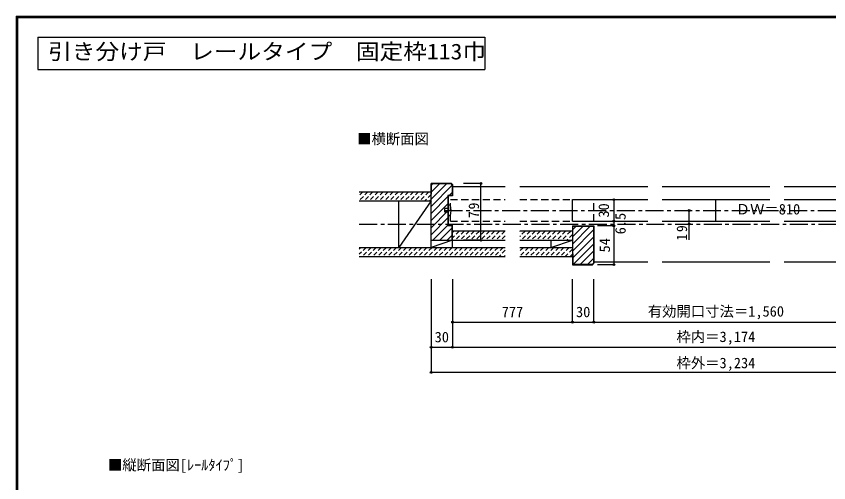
# Model space of a CAD drawing. Units: millimetres at full size, sheet at 1:5; details may follow other scales. Extents: x -973 to 977, y -718 to 696.
# Drawn here: x -973 to 159, y 46 to 696 of the extents above; entities that cross this region are included whole.
import ezdxf
from ezdxf.enums import TextEntityAlignment as Align

# ---------------------------------------------------------------- set-up
doc = ezdxf.new("R2010")
doc.units = ezdxf.units.MM
doc.header["$LTSCALE"] = 5
doc.header["$PDMODE"] = 32
doc.header["$PDSIZE"] = 2.5
for name, pattern in [('CHAIN1', [8, 5, -1, 1, -1]), ('DASHED1', [1.8, 1.2, -0.6]), ('DASHED2', [3, 2, -1])]:
    doc.linetypes.add(name, pattern=pattern)
for name, color, linetype in [('0-1_通り芯', 4, 'CHAIN1'), ('0-2_柱', 3, 'Continuous'), ('0-3_仕上げ', 2, 'Continuous'), ('0-4_枠', 3, 'Continuous'), ('0-6_扉', 6, 'Continuous'), ('0-7_金物', 7, 'Continuous'), ('0-A_文字', 3, 'Continuous'), ('0-B_寸法', 7, 'Continuous'), ('0-C_ハッチ', 4, 'DASHED1'), ('F-1_枠', 6, 'Continuous')]:
    doc.layers.add(name, color=color, linetype=linetype)
doc.styles.add('ＭＳ ゴシック', font='')
doc.styles.get('ＭＳ ゴシック').set_extended_font_data('MS Gothic')

msp = doc.modelspace()

# ---------------------------------------------------------------- linework, layer by layer
at = {"layer": '0-1_通り芯'}
for p, q in [((-376.347, 425.5), (379.653, 425.5)), ((-495.347, 406.5), (498.653, 406.5))]:
    msp.add_line(p, q, dxfattribs=at)
at = {"layer": '0-2_柱'}
for p, q in [((-440.347, 374), (-440.347, 439)), ((-395.347, 374), (-395.347, 439)), ((-365.347, 374), (-365.347, 384)), ((-228.347, 384), (-228.347, 374))]:
    msp.add_line(p, q, dxfattribs=at)
at = {"layer": '0-2_柱', "color": 7}
for p, q in [((-395.347, 439), (-440.347, 374)), ((-365.347, 384), (-395.347, 374)), ((-228.347, 374), (-198.347, 384))]:
    msp.add_line(p, q, dxfattribs=at)
at = {"layer": '0-3_仕上げ'}
for p, q in [((-495.347, 451.5), (-395.347, 451.5)), ((-495.347, 439), (-395.347, 439)), ((-291.847, 396.5), (-365.347, 396.5)), ((-198.347, 396.5), (-271.847, 396.5)), ((-495.347, 374), (-291.847, 374)), ((-365.347, 384), (-291.847, 384)), ((-271.847, 384), (-198.347, 384)), ((-271.847, 374), (-198.347, 374)), ((-495.347, 361.5), (-291.847, 361.5)), ((-271.847, 361.5), (-198.347, 361.5))]:
    msp.add_line(p, q, dxfattribs=at)
at = {"layer": '0-4_枠'}
for p, q in [((-366.761, 463), (-395.347, 463)), ((-395.347, 384), (-395.347, 463)), ((-394.847, 448), (-394.847, 462.5)), ((-366.968, 462.5), (-394.847, 462.5)), ((-365.847, 461.379), (-366.968, 462.5)), ((-366.761, 463), (-365.347, 461.586)), ((-365.847, 461.379), (-365.847, 446.5)), ((-394.847, 448), (-395.347, 448)), ((-365.847, 446.5), (-371.847, 446.5)), ((-371.847, 446.5), (-371.847, 404.5)), ((-371.347, 446), (-371.347, 405)), ((-371.847, 404.5), (-365.847, 404.5)), ((-371.347, 405), (-365.347, 405)), ((-365.847, 384), (-365.847, 404.5)), ((-365.347, 384), (-365.347, 405)), ((-198.347, 404), (-168.347, 404)), ((-198.347, 404), (-198.347, 350)), ((-197.847, 389), (-197.847, 403.5)), ((-197.847, 403.5), (-168.847, 403.5)), ((-168.847, 403.5), (-168.847, 352.121)), ((-168.347, 404), (-168.347, 351.914)), ((-197.847, 389), (-198.347, 389)), ((-395.347, 384), (-365.347, 384)), ((-197.847, 365), (-198.347, 365)), ((-197.847, 365), (-197.847, 350.5)), ((-170.468, 350.5), (-168.847, 352.121)), ((-170.261, 350), (-168.347, 351.914)), ((-198.347, 350), (-170.261, 350)), ((-197.847, 350.5), (-170.468, 350.5))]:
    msp.add_line(p, q, dxfattribs=at)
at = {"layer": '0-4_枠', "color": 4}
for p, q in [((-365.347, 459), (-291.847, 459)), ((-271.847, 459), (-93.347, 459)), ((-73.347, 459), (76.653, 459)), ((96.653, 459), (276.653, 459)), ((-168.347, 354), (-93.347, 354)), ((-73.347, 354), (76.653, 354)), ((96.653, 354), (171.653, 354))]:
    msp.add_line(p, q, dxfattribs=at)
at = {"layer": '0-4_枠'}
msp.add_lwpolyline([(-365.347, 461.586), (-365.347, 446), (-371.347, 446)], dxfattribs=at)
at = {"layer": '0-6_扉', "color": 2, "linetype": 'DASHED2'}
for p, q in [((-368.347, 410.5), (-368.347, 440.5)), ((-368.347, 440.5), (-291.847, 440.5)), ((-271.847, 440.5), (-198.347, 440.5)), ((-168.347, 410.5), (-168.347, 440.5)), ((-368.347, 410.5), (-291.847, 410.5)), ((-271.847, 410.5), (-198.347, 410.5))]:
    msp.add_line(p, q, dxfattribs=at)
at = {"layer": '0-6_扉'}
for p, q in [((-198.347, 410.5), (-198.347, 440.5)), ((-198.347, 440.5), (-93.347, 440.5)), ((-73.347, 440.5), (76.653, 440.5)), ((1.653, 410.5), (1.653, 440.5)), ((96.653, 440.5), (201.653, 440.5)), ((-198.347, 410.5), (-93.347, 410.5)), ((-73.347, 410.5), (76.653, 410.5)), ((96.653, 410.5), (201.653, 410.5))]:
    msp.add_line(p, q, dxfattribs=at)
at = {"layer": '0-7_金物'}
for p, q in [((-368.347, 433), (-371.347, 433)), ((-371.347, 428), (-376.347, 428))]:
    msp.add_line(p, q, dxfattribs=at)
for points in [[(-368.347, 418), (-371.347, 418), (-371.347, 433)], [(-371.347, 423), (-376.347, 423), (-376.347, 428)]]:
    msp.add_lwpolyline(points, dxfattribs=at)
msp.add_arc((-398.798, 425.5), 31.361, 346.16371, 13.83632, dxfattribs=at)
at = {"layer": '0-A_文字'}
for p, q in [((-943.333, 666.667), (-943.333, 621.667)), ((-943.333, 666.667), (-320.238, 666.667)), ((-320.238, 666.667), (-320.238, 621.667)), ((-943.333, 621.667), (-320.238, 621.667))]:
    msp.add_line(p, q, dxfattribs=at)
at = {"layer": '0-B_寸法', "color": 4}
for p, q in [((-325.751, 463), (-350.347, 463)), ((-325.751, 384), (-325.751, 463)), ((-162.689, 440.5), (-140.509, 440.5)), ((-140.509, 440.5), (-140.509, 350)), ((-35.847, 384.5), (-35.847, 425.5)), ((-163.283, 410.5), (-140.509, 410.5)), ((-140.509, 404), (-163.283, 404)), ((-325.751, 384), (-350.347, 384)), ((-140.509, 350), (-163.283, 350)), ((-395.347, 330), (-395.347, 200)), ((-365.347, 330), (-365.347, 235)), ((-198.347, 270), (-198.347, 330)), ((-168.347, 270), (-168.347, 330)), ((-365.347, 270), (368.653, 270)), ((-395.347, 235), (398.653, 235))]:
    msp.add_line(p, q, dxfattribs=at)
msp.add_lwpolyline([(398.653, 330), (398.653, 200), (-395.347, 200)], dxfattribs=at)
at = {"layer": '0-B_寸法'}
for p in [(-325.751, 463), (-140.509, 440.5), (-35.847, 425.5), (-140.509, 410.5), (-35.847, 406.5), (-140.509, 404), (-325.751, 384), (-140.509, 350), (-365.347, 270), (-198.347, 270), (-168.347, 270), (-395.347, 235), (-365.347, 235), (-395.347, 200)]:
    msp.add_point(p, dxfattribs=at)
at = {"layer": '0-C_ハッチ', "linetype": 'Continuous'}
for p, q in [((-373.82, 462.5), (-395.347, 440.973)), ((-365.847, 460.574), (-395.347, 431.074)), ((-393.619, 462.5), (-394.847, 461.272)), ((-383.72, 462.5), (-394.847, 451.373)), ((-371.847, 444.674), (-395.347, 421.174)), ((-365.847, 450.674), (-370.021, 446.5)), ((-371.847, 434.775), (-395.347, 411.275)), ((-371.847, 424.875), (-395.347, 401.375)), ((-371.847, 414.976), (-395.347, 391.476)), ((-371.847, 405.076), (-392.923, 384)), ((-365.847, 401.177), (-383.024, 384)), ((-173.542, 403.5), (-198.347, 378.695)), ((-168.847, 398.295), (-198.347, 368.795)), ((-193.341, 403.5), (-197.847, 398.993)), ((-183.441, 403.5), (-197.847, 389.094)), ((-365.847, 391.277), (-373.124, 384)), ((-168.847, 388.396), (-197.847, 359.396)), ((-168.847, 378.496), (-196.843, 350.5)), ((-168.847, 368.597), (-186.944, 350.5)), ((-168.847, 358.697), (-177.044, 350.5))]:
    msp.add_line(p, q, dxfattribs=at)
at = {"layer": '0-C_ハッチ'}
for p, q in [((-490.404, 451.5), (-495.347, 446.557)), ((-483.333, 451.5), (-495.347, 439.486)), ((-476.261, 451.5), (-488.761, 439)), ((-469.19, 451.5), (-481.69, 439)), ((-462.119, 451.5), (-474.619, 439)), ((-455.048, 451.5), (-467.548, 439)), ((-447.977, 451.5), (-460.477, 439)), ((-440.906, 451.5), (-453.406, 439)), ((-433.835, 451.5), (-446.335, 439)), ((-426.764, 451.5), (-439.264, 439)), ((-419.693, 451.5), (-432.193, 439)), ((-412.622, 451.5), (-425.122, 439)), ((-405.551, 451.5), (-418.051, 439)), ((-398.48, 451.5), (-410.98, 439)), ((-395.347, 447.562), (-403.909, 439)), ((-395.347, 440.491), (-396.838, 439)), ((-363.409, 396.5), (-365.347, 394.562)), ((-356.338, 396.5), (-365.347, 387.491)), ((-349.267, 396.5), (-361.767, 384)), ((-342.195, 396.5), (-354.696, 384)), ((-335.124, 396.5), (-347.624, 384)), ((-328.053, 396.5), (-340.553, 384)), ((-320.982, 396.5), (-333.482, 384)), ((-313.911, 396.5), (-326.411, 384)), ((-306.84, 396.5), (-319.34, 384)), ((-299.769, 396.5), (-312.269, 384)), ((-292.698, 396.5), (-305.198, 384)), ((-271.485, 396.5), (-271.847, 396.138)), ((-264.414, 396.5), (-271.847, 389.067)), ((-257.343, 396.5), (-269.843, 384)), ((-250.272, 396.5), (-262.772, 384)), ((-243.201, 396.5), (-255.701, 384)), ((-236.129, 396.5), (-248.63, 384)), ((-229.058, 396.5), (-241.558, 384)), ((-221.987, 396.5), (-234.487, 384)), ((-214.916, 396.5), (-227.416, 384)), ((-207.845, 396.5), (-220.345, 384)), ((-200.774, 396.5), (-213.274, 384)), ((-291.847, 390.28), (-298.127, 384)), ((-198.347, 391.856), (-206.203, 384)), ((-492.975, 374), (-495.347, 371.628)), ((-485.904, 374), (-495.347, 364.557)), ((-478.833, 374), (-491.333, 361.5)), ((-471.761, 374), (-484.261, 361.5)), ((-464.69, 374), (-477.19, 361.5)), ((-457.619, 374), (-470.119, 361.5)), ((-450.548, 374), (-463.048, 361.5)), ((-443.477, 374), (-455.977, 361.5)), ((-436.406, 374), (-448.906, 361.5)), ((-429.335, 374), (-441.835, 361.5)), ((-422.264, 374), (-434.764, 361.5)), ((-415.193, 374), (-427.693, 361.5)), ((-408.122, 374), (-420.622, 361.5)), ((-401.051, 374), (-413.551, 361.5)), ((-393.98, 374), (-406.48, 361.5)), ((-386.909, 374), (-399.409, 361.5)), ((-379.838, 374), (-392.338, 361.5)), ((-372.767, 374), (-385.267, 361.5)), ((-365.695, 374), (-378.195, 361.5)), ((-358.624, 374), (-371.124, 361.5)), ((-351.553, 374), (-364.053, 361.5)), ((-344.482, 374), (-356.982, 361.5)), ((-337.411, 374), (-349.911, 361.5)), ((-330.34, 374), (-342.84, 361.5)), ((-323.269, 374), (-335.769, 361.5)), ((-316.198, 374), (-328.698, 361.5)), ((-309.127, 374), (-321.627, 361.5)), ((-302.056, 374), (-314.556, 361.5)), ((-294.985, 374), (-307.485, 361.5)), ((-266.701, 374), (-271.847, 368.854)), ((-259.629, 374), (-271.847, 361.782)), ((-252.558, 374), (-265.058, 361.5)), ((-245.487, 374), (-257.987, 361.5)), ((-238.416, 374), (-250.916, 361.5)), ((-231.345, 374), (-243.845, 361.5)), ((-224.274, 374), (-236.774, 361.5)), ((-217.203, 374), (-229.703, 361.5)), ((-210.132, 374), (-222.632, 361.5)), ((-203.061, 374), (-215.561, 361.5)), ((-198.347, 384.785), (-199.132, 384)), ((-291.847, 370.067), (-300.414, 361.5)), ((-291.847, 362.996), (-293.343, 361.5)), ((-198.347, 371.643), (-208.49, 361.5)), ((-198.347, 364.572), (-201.419, 361.5))]:
    msp.add_line(p, q, dxfattribs=at)
at = {"layer": 'F-1_枠'}
for p, q in [((-973.347, 695.833), (-973.347, -700.833)), ((-973.347, 695.833), (976.653, 695.833)), ((-973.347, 695), (976.653, 695)), ((-973.347, 694.167), (976.653, 694.167)), ((-972.514, 695.833), (-972.514, -700.833)), ((-971.68, 695.833), (-971.68, -700.833))]:
    msp.add_line(p, q, dxfattribs=at)

# ---------------------------------------------------------------- texts
at = {"layer": '0-A_文字', "style": 'ＭＳ ゴシック', "width": 1.1}
msp.add_text('引き分け戸\u3000レールタイプ\u3000固定枠113巾', height=21.99, dxfattribs=at).set_placement((-928.958, 629.167), align=Align.BOTTOM_LEFT)
at = {"layer": '0-A_文字', "color": 7, "style": 'ＭＳ ゴシック'}
for s, p in [('■横断面図', (-498.347, 513.5)), ('■縦断面図[ﾚｰﾙﾀｲﾌﾟ]', (-845.542, 59.319))]:
    msp.add_text(s, height=14.66, dxfattribs=at).set_placement(p, align=Align.BOTTOM_LEFT)
at = {"layer": '0-B_寸法', "style": 'ＭＳ ゴシック'}
for s, p in [('30', (-143.009, 415.5)), ('6.5', (-119.75, 392.25)), ('54', (-141.613, 367))]:
    msp.add_text(s, height=14.66, rotation=90, dxfattribs=at).set_placement(p, align=Align.BOTTOM_LEFT)
for s, p in [('ＤＷ＝810', (29.164, 415.5)), ('有効開口寸法＝1,560', (-93.347, 273.31)), ('777', (-296.847, 272.5)), ('30', (-193.347, 272.5)), ('30', (-390.347, 237.5)), ('枠内＝3,174', (-53.347, 237.911)), ('枠外＝3,234', (-53.347, 201.458))]:
    msp.add_text(s, height=14.66, dxfattribs=at).set_placement(p, align=Align.BOTTOM_LEFT)
at = {"layer": '0-B_寸法', "char_height": 14.66, "attachment_point": 7, "rotation": 90, "style": 'ＭＳ ゴシック'}
for s, insert in [('\\T1.27;\\W0.95;79', (-328.251, 414.875)), ('\\T1.27;\\W0.95;19', (-38.347, 383.375))]:
    msp.add_mtext(s, dxfattribs=dict(at, insert=insert))

doc.saveas('drawing.dxf')
